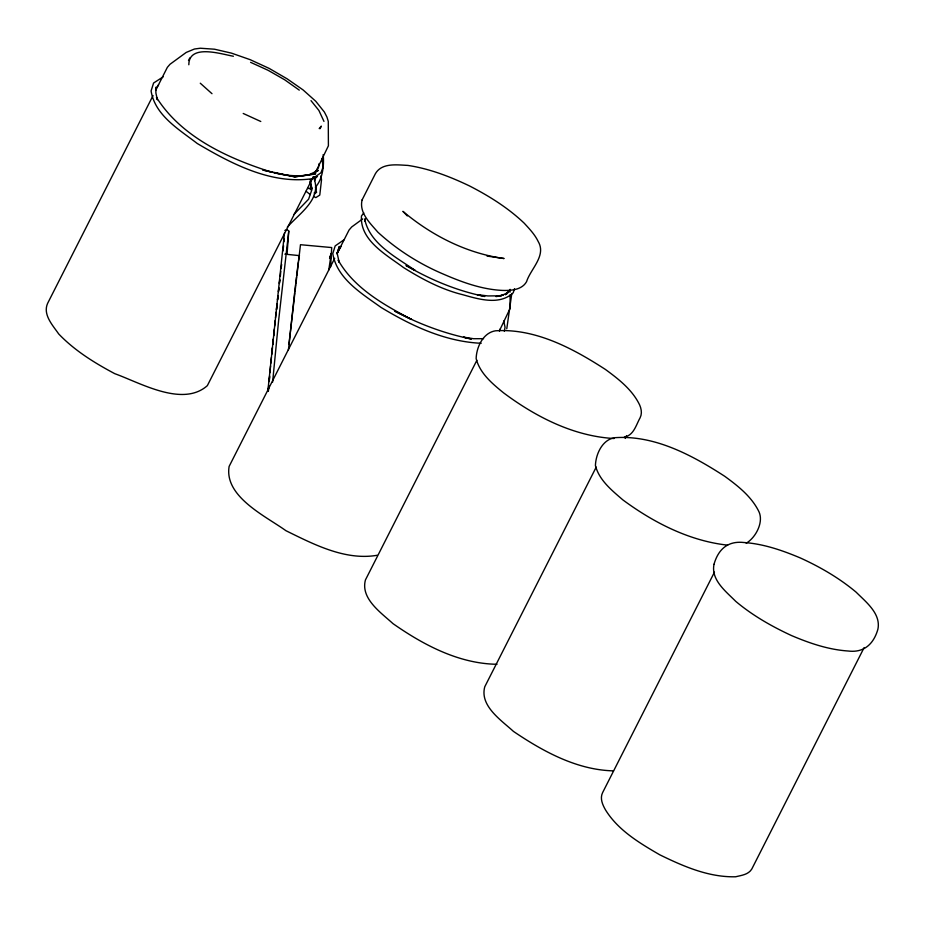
<?xml version="1.0" encoding="UTF-8"?>
<svg xmlns="http://www.w3.org/2000/svg" width="925" height="925" viewBox="0 0 925 925"><rect width="100%" height="100%" fill="white"/><g stroke="black" fill="none" stroke-linecap="round" stroke-linejoin="round"><path stroke-width="1.39" d="M287.051 254.213L288.773 231.019L286.981 229.573L284.865 230.475M316.373 186.422L316.061 191.822L314.246 193.938M330.607 266.978L331.717 247.565L300.475 244.709L288.924 344.435M268.227 391.252L268.713 385.783M267.88 390.801L284.461 233.031M268.4 390.963L268.77 386.789M272.609 382.141L278.679 319.981L288.773 231.019M269.106 381.562L269.626 375.932M269.279 381.135L269.672 376.88M270.065 372.625L270.32 369.78M270.019 371.723L270.586 365.999M270.863 363.143L271.43 357.432M271.869 354.217L272.447 348.54M283.038 250.964L283.57 245.692M283.975 241.737L284.241 239.101M288.369 349.916L289.051 344.643M271.996 351.72L272.436 347.453M272.725 344.609L273.303 338.932M273.742 334.677L274.332 328.999M274.621 326.155L275.199 320.478M289.178 343.348L294.555 293.237M272.887 344.273L273.338 340.018M273.777 335.752L274.077 332.908M276.54 309.702L276.991 305.516M277.593 299.931L277.893 297.145M275.5 317.726L276.113 312.222M276.425 309.47L277.026 303.967M277.488 299.839L277.939 295.711M278.402 291.595L278.864 287.559M279.327 283.524L279.778 279.489M294.717 291.826L295.526 284.738M278.529 291.525L278.853 288.704M279.512 283.05L279.836 280.229M295.676 283.466L296.428 277.107M296.59 275.777L298.382 261.74M328.768 270.019L331.266 253.392L329.566 258.468M280.333 276.298L280.761 271.349M281.108 268.608L281.639 264.504M506.773 328.78L511.791 293.549M298.521 260.665L299.307 255.959M319.137 163.598L318.478 167.517L314.905 172.397L318.42 170.35L308.58 174.929L294.855 176.848L273.8 172.674C287.536 176.189 301.874 176.929 315.749 173.738L294.855 176.848L262.769 170.003L272.389 172.397C228.648 158.614 181.82 137.582 156.487 97.426L157.389 99.738L155.897 93.055L155.886 87.239M504.333 331.277L505.038 327.172L503.732 320.998M364.797 221.11L365.283 218.728M337.139 253.947L339.348 246.432L337.116 253.092L339.186 262.318L338.18 260.122C354.044 288.195 383.84 304.799 411.475 319.403L394.813 311.135C418.909 324.016 444.613 333.636 471.415 339.047L463.471 337.139L473.612 338.723L483.555 338.677M514.497 288.704L513.236 292.751C499.569 305.701 478.56 299.145 462.616 294.67C441.341 289.456 421.892 279.026 403.439 267.498C386.558 254.872 359.663 240.407 361.478 215.964L363.779 212.9M337.116 253.092L341.117 246.327M329.924 257.439L331.266 253.392M364.658 221.052L365.421 218.797M233.412 56.24C222 54.344 188.966 43.325 188.816 64.762M314.708 180.653L316.049 177.137M499.431 331.196L500.344 328.78M153.041 95.564L47.591 303.412C42.608 314.685 52.818 325.403 58.691 333.937C74.659 350.644 94.523 362.901 114.793 373.688C140.126 382.73 182.56 407.613 207.35 385.644L313.448 176.525M155.643 90.43L167.356 67.34L170.003 64.276L186.202 52.436L194.458 49.013L200.309 48.227L214.508 49.21L231.458 53.13L250.155 59.663L269.175 68.404L287.166 78.856L303.042 89.898L315.772 101.276L324.386 112.064L326.953 117.093L328.283 121.348L328.398 145.803L315.402 172.674M188.503 60.53L189.798 57.963M320.027 128.691L321.333 126.124L319.183 128.598M334.711 258.295L229.123 466.42C224 496.737 265.868 516.219 285.918 530.696C313.795 544.374 345.245 560.793 377.192 555.278M337.324 253.161L349.049 230.036L351.697 226.96L362.681 218.936M476.872 360.299L365.444 579.929C360.345 598.591 381.031 612.674 392.963 623.612C423.5 644.968 458.95 663.757 497.014 664.277M499.685 330.248L510.103 308.488L510.103 294.809M596.197 467.148L484.769 686.778C479.508 705.948 501.362 720.286 513.444 731.397C543.102 751.47 576.934 770.016 613.495 770.86M625.196 438.381L626.491 435.814M714.458 572.147L602.603 792.632C599.724 798.472 602.58 804.831 605.563 809.999C618.154 830.349 639.533 843.045 659.733 854.781C683.425 866.367 708.77 877.443 735.664 876.773C741.457 875.327 748.313 874.692 751.759 869.095L864.135 647.581M509.467 290.3L505.397 294.786M155.573 89.193L158.568 84.799M506.576 294.092L508.947 291.352M293.873 214.508L308.603 199.187L311.991 189.428L310.245 179.647M287.351 227.145C298.914 213.687 322.663 198.956 313.679 177.831M315.379 187.243C322.883 178.941 324.212 165.124 323.183 154.614M314.997 193.568L316.651 192.146L314.246 192.701M746.186 543.252C755.505 537.795 763.772 522.637 759.055 511.941C751.794 496.783 738.058 486.007 724.772 476.317C692.328 455.297 654.622 434.9 614.824 437.698C602.291 439.537 595.758 454.279 595.423 465.61C599.284 480.364 611.841 490.354 622.86 499.893C653.57 522.556 689.275 540.928 727.628 545.149M343.961 239.829L335.174 245.911L332.78 253.623C337.001 278.83 361.883 293.583 380.973 307.377C411.394 325.808 445.11 341.683 481.197 343.279M163.205 76.821L153.596 83.007L151.087 90.939C155.007 115.521 179.23 129.558 197.233 143.479C231.62 163.794 271.256 184.734 312.465 178.675L320.952 172.79L323.16 166.847L321.9 158.452M508.669 292.207L501.015 295.803L497.315 296.405M624.375 437.028C633.787 435.397 636.099 424.91 640.088 417.811C642.181 413.776 641.43 409.116 639.718 405.104C632.503 389.911 618.686 379.158 605.413 369.445C572.98 348.424 535.286 328.19 495.511 330.803C483.058 332.711 476.421 347.28 476.155 358.623C479.832 373.272 492.354 383.736 503.605 392.871C535.621 416.782 573.569 436.276 614.073 438.519M496.089 296.613L503.373 294.74L501.015 295.803L487.891 295.942L477.173 294.647L484.792 296.462C456.927 290.82 430.495 279.789 406.006 265.487L415.128 270.412C396.12 257.058 370 244.096 364.728 219.329M313.402 176.895L317.472 176.698M307.69 188.503L311.76 188.307M284.865 254.132L299.492 255.635M487.036 256.075L504.102 258.526C466.697 253.392 431.617 235.505 402.907 211.339L407.324 215.918M260.781 121.487L243.217 113.463M250.594 62.333L268.053 70.277L284.646 79.77L299.284 90.13M310.21 194.574L306.059 191.244M313.563 196.412L315.807 197.626L319.784 195.083L321.507 179.924L321.021 175.785M211.987 93.691L200.274 83.204M309.551 188.423L311.459 190.099M310.997 100.628L318.905 110.468L323.958 121.395M310.557 186.295L311.713 188.249L309.887 181.647M510.091 289.34L510.091 292.08M362.091 199.927C358.923 212.854 370.231 223.26 377.828 232.152C397.068 249.819 419.488 263.995 443.514 274.17C462.222 282.287 481.937 289.467 502.495 290.427C510.947 290.681 521.954 289.964 526.568 281.674C530.615 268.851 546.663 255.682 538.142 241.413C534.789 234.43 529.377 228.81 524.186 223.168C508.103 207.871 489.152 196.019 469.472 185.925C449.908 176.548 429.397 168.662 407.844 165.413C397.033 164.904 381.863 162.569 375.411 173.657L362.091 199.927M714.007 564.285C710.77 579.906 725.986 591.514 735.722 601.343C752.522 615.483 771.762 626.41 791.627 635.614C809.629 643.245 828.43 649.674 848.075 651.003C863.846 653.027 873.651 644.135 877.894 629.243C881.143 613.657 865.893 601.978 856.145 592.185C839.299 578.079 820.209 566.99 800.241 557.914C782.238 550.34 763.449 543.831 743.816 542.501C727.94 540.743 718.309 549.149 714.007 564.285"/></g></svg>
